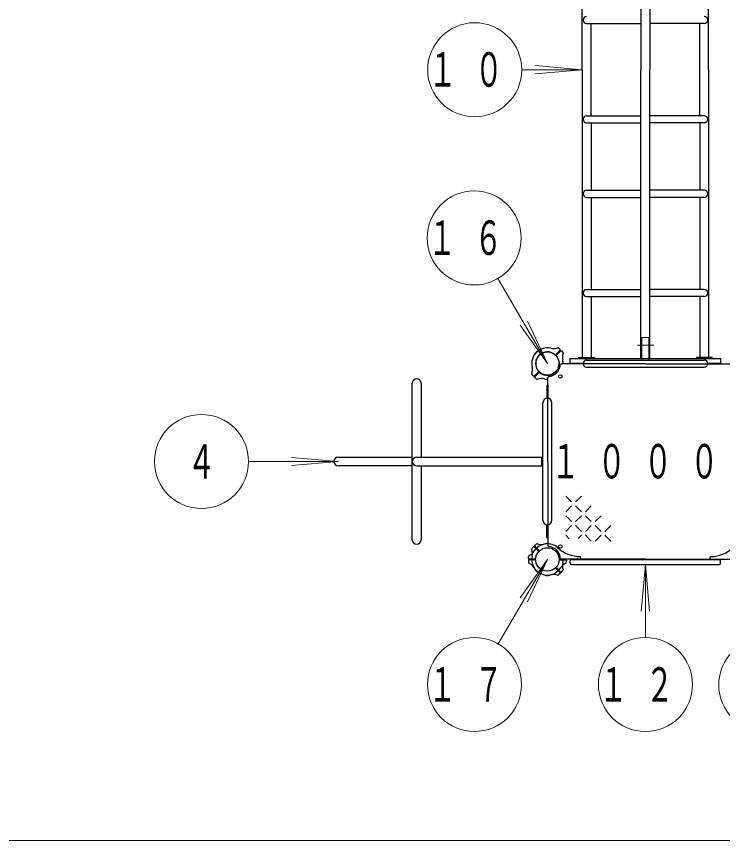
# Model space of a CAD drawing. Units: millimetres on the paper, scale 1:60. Extents: x -385 to 0, y -594 to 267.
# Drawn here: x -285.6 to -240.6, y 112 to 164.6 of the extents above; entities that cross this region are included whole.
import ezdxf
from ezdxf.enums import TextEntityAlignment as Align

# ---------------------------------------------------------------- set-up
doc = ezdxf.new("R2010")
doc.units = ezdxf.units.MM
doc.linetypes.add('USER1', pattern=[4.5, 2.5, -2])
doc.linetypes.add('USER2', pattern=[6, 3, -1, 1, -1])
doc.layers.add('LY_1', color=7, linetype='Continuous', lineweight=25)
doc.styles.add('ＭＳ ゴシック', font='')
doc.styles.get('ＭＳ ゴシック').set_extended_font_data('MS Gothic')

msp = doc.modelspace()

# ---------------------------------------------------------------- linework, layer by layer
at = {"layer": 'LY_1'}
for p, q in [((-249.51, 161.182), (-249.51, 179.54)), ((-245.76, 179.599), (-245.76, 161.182)), ((-245.193, 179.599), (-245.193, 161.182)), ((-241.443, 161.182), (-241.443, 179.54)), ((-249.226, 164.127), (-245.76, 164.127)), ((-248.943, 158.247), (-248.943, 164.127)), ((-241.726, 164.127), (-245.193, 164.127)), ((-242.01, 158.247), (-242.01, 164.127)), ((-249.51, 161.182), (-249.51, 142.824)), ((-245.76, 142.765), (-245.76, 161.182)), ((-245.193, 142.765), (-245.193, 161.182)), ((-241.443, 161.182), (-241.443, 142.824)), ((-249.226, 158.247), (-245.76, 158.247)), ((-249.226, 157.793), (-245.76, 157.793)), ((-248.943, 157.793), (-248.943, 153.492)), ((-241.726, 158.247), (-245.193, 158.247)), ((-241.726, 157.793), (-245.193, 157.793)), ((-242.01, 157.793), (-242.01, 153.492)), ((-249.226, 153.492), (-245.76, 153.492)), ((-249.226, 153.039), (-245.76, 153.039)), ((-248.943, 153.039), (-248.943, 147.159)), ((-241.726, 153.492), (-245.193, 153.492)), ((-241.726, 153.039), (-245.193, 153.039)), ((-242.01, 153.039), (-242.01, 147.159)), ((-249.226, 147.159), (-245.76, 147.159)), ((-241.726, 147.159), (-245.193, 147.159)), ((-249.226, 146.705), (-245.76, 146.705)), ((-248.943, 146.705), (-248.943, 142.824)), ((-241.726, 146.705), (-245.193, 146.705)), ((-242.01, 146.705), (-242.01, 142.824)), ((-252.306, 143.247), (-252.307, 143.249)), ((-251.192, 143.002), (-250.914, 143.28)), ((-251.156, 142.967), (-250.879, 143.244)), ((-250.915, 143.328), (-251.011, 143.417)), ((-250.831, 143.243), (-250.741, 143.147)), ((-252.541, 143.011), (-252.543, 143.013)), ((-250.268, 142.749), (-240.685, 142.749)), ((-250.268, 142.432), (-250.268, 142.749)), ((-248.943, 142.765), (-249.51, 142.765)), ((-249.226, 142.659), (-241.726, 142.659)), ((-245.76, 142.765), (-245.193, 142.765)), ((-240.685, 142.749), (-240.685, 142.432)), ((-245.476, 142.407), (-250.816, 142.407)), ((-249.453, 142.432), (-250.268, 142.432)), ((-249.226, 142.205), (-241.726, 142.205)), ((-245.476, 142.407), (-240.007, 142.407)), ((-240.685, 142.432), (-241.5, 142.432)), ((-252.622, 141.62), (-252.705, 141.709)), ((-252.296, 141.897), (-252.574, 141.62)), ((-252.261, 141.862), (-252.539, 141.584)), ((-252.538, 141.536), (-252.449, 141.454)), ((-251.701, 136.182), (-251.701, 141.522)), ((-260.343, 136.182), (-260.343, 141.182)), ((-259.776, 141.182), (-259.776, 136.465)), ((-251.753, 141.022), (-251.7, 141.022)), ((-251.753, 141.022), (-251.753, 140.214)), ((-251.7, 141.022), (-251.7, 140.214)), ((-252.01, 132.432), (-252.01, 139.932)), ((-251.443, 132.432), (-251.443, 139.932)), ((-265.06, 136.465), (-260.343, 136.465)), ((-260.06, 136.465), (-252.093, 136.465)), ((-252.093, 135.899), (-252.093, 136.465)), ((-252.093, 136.409), (-252.01, 136.409)), ((-260.343, 135.899), (-265.06, 135.899)), ((-260.343, 131.182), (-260.343, 136.182)), ((-260.06, 135.899), (-252.093, 135.899)), ((-259.776, 135.899), (-259.776, 131.182)), ((-252.093, 135.955), (-252.01, 135.955)), ((-251.701, 136.182), (-251.701, 130.842)), ((-251.753, 131.342), (-251.753, 132.15)), ((-251.7, 131.342), (-251.7, 132.15)), ((-251.753, 131.342), (-251.7, 131.342)), ((-252.622, 130.743), (-252.705, 130.655)), ((-252.296, 130.467), (-252.574, 130.744)), ((-252.261, 130.502), (-252.539, 130.78)), ((-252.538, 130.828), (-252.449, 130.91)), ((-252.933, 129.991), (-252.929, 130.113)), ((-252.507, 129.957), (-252.9, 129.957)), ((-252.507, 129.907), (-252.9, 129.907)), ((-245.476, 129.957), (-250.945, 129.957)), ((-250.945, 129.907), (-250.552, 129.907)), ((-250.185, 129.932), (-240.768, 129.932)), ((-249.602, 129.992), (-249.607, 130.079)), ((-245.476, 129.957), (-240.007, 129.957)), ((-241.35, 129.992), (-241.346, 130.079)), ((-252.933, 129.872), (-252.929, 129.741)), ((-251.192, 129.362), (-250.914, 129.084)), ((-251.156, 129.397), (-250.879, 129.12)), ((-250.519, 129.872), (-250.523, 129.751)), ((-250.268, 129.699), (-250.268, 129.849)), ((-250.185, 129.615), (-240.768, 129.615)), ((-240.685, 129.699), (-240.685, 129.849)), ((-252.541, 129.353), (-252.543, 129.351)), ((-252.306, 129.117), (-252.307, 129.115)), ((-251.893, 128.946), (-251.893, 128.943)), ((-251.56, 128.946), (-251.56, 128.943)), ((-250.915, 129.036), (-251.011, 128.947)), ((-250.831, 129.12), (-250.741, 129.216))]:
    msp.add_line(p, q, dxfattribs=at)
at = {"layer": 'LY_1', "lineweight": 13}
for p, q in [((-249.51, 161.182), (-252.498, 161.443)), ((-253.362, 161.182), (-249.51, 161.182)), ((-249.51, 161.182), (-252.498, 160.92)), ((-254.885, 147.854), (-251.726, 142.432)), ((-251.726, 142.432), (-253.005, 145.146)), ((-251.726, 142.432), (-253.457, 144.882)), ((-265.06, 136.182), (-268.048, 136.443)), ((-270.79, 136.182), (-265.06, 136.182)), ((-265.06, 136.182), (-268.048, 135.92)), ((-250.183, 133.6), (-250.558, 133.975)), ((-249.558, 133.975), (-249.933, 133.6)), ((-250.183, 133.35), (-250.558, 132.975)), ((-249.558, 132.975), (-249.933, 133.35)), ((-248.933, 133.35), (-249.308, 132.975)), ((-250.183, 132.35), (-250.558, 132.725)), ((-249.558, 132.725), (-249.933, 132.35)), ((-248.933, 132.35), (-249.308, 132.725)), ((-248.308, 132.725), (-248.683, 132.35)), ((-250.183, 132.1), (-250.558, 131.725)), ((-249.558, 131.725), (-249.933, 132.1)), ((-248.933, 132.1), (-249.308, 131.725)), ((-248.308, 131.725), (-248.683, 132.1)), ((-247.683, 132.1), (-248.058, 131.725)), ((-250.335, 131.253), (-250.558, 131.475)), ((-249.558, 131.475), (-249.757, 131.276)), ((-248.933, 131.1), (-249.308, 131.475)), ((-248.308, 131.475), (-248.683, 131.1)), ((-247.683, 131.1), (-248.058, 131.475)), ((-254.866, 124.546), (-251.726, 129.932)), ((-251.726, 129.932), (-253.457, 127.482)), ((-251.726, 129.932), (-253.005, 127.218)), ((-245.476, 129.615), (-245.738, 126.627)), ((-245.476, 129.615), (-245.215, 126.627)), ((-245.476, 124.954), (-245.476, 129.615)), ((-177.444, 111.996), (-371.946, 111.996))]:
    msp.add_line(p, q, dxfattribs=at)
at = {"layer": 'LY_1', "linetype": 'USER1', "lineweight": 13}
for p, q in [((-245.703, 142.659), (-245.703, 144.099)), ((-245.703, 144.099), (-245.25, 144.099)), ((-245.25, 142.659), (-245.25, 144.099))]:
    msp.add_line(p, q, dxfattribs=at)
at = {"layer": 'LY_1', "linetype": 'USER2', "lineweight": 13}
msp.add_line((-244.943, 143.599), (-245.991, 143.599), dxfattribs=at)
at = {"layer": 'LY_1'}
for points in [[(-249.726, 142.749), (-249.726, 142.824), (-248.726, 142.824), (-248.726, 142.749)], [(-241.226, 142.749), (-241.226, 142.824), (-242.226, 142.824), (-242.226, 142.749)], [(-241.226, 142.749), (-241.226, 142.824), (-242.226, 142.824), (-242.226, 142.749)]]:
    msp.add_lwpolyline(points, close=True, dxfattribs=at)
at = {"layer": 'LY_1', "lineweight": 13}
for centre in [(-256.362, 161.182), (-256.396, 150.446), (-273.79, 136.182), (-256.377, 121.954), (-245.476, 121.954), (-237.801, 121.927)]:
    msp.add_circle(centre, 3, dxfattribs=at)
at = {"layer": 'LY_1'}
for centre, radius in [((-251.726, 142.432), 0.743), ((-250.901, 141.607), 0.108), ((-251.726, 129.932), 0.75), ((-250.901, 130.757), 0.108)]:
    msp.add_circle(centre, radius, dxfattribs=at)
for centre, radius, start, end in [((-249.226, 164.353), 0.227, 90, 270), ((-241.726, 164.353), 0.227, 270, 90), ((-249.226, 158.02), 0.227, 90, 270), ((-241.726, 158.02), 0.227, 270, 90), ((-249.226, 153.265), 0.227, 90, 270), ((-241.726, 153.265), 0.227, 270, 90), ((-249.226, 146.932), 0.227, 90, 270), ((-241.726, 146.932), 0.227, 270, 90), ((-251.726, 142.432), 1, 135, 192.2728), ((-252.531, 143.025), 0.0167, 143.6269, 225), ((-251.726, 142.432), 1.017, 135, 143.6269), ((-251.726, 142.432), 1.017, 126.3731, 135), ((-251.726, 142.432), 1, 77.7272, 135), ((-252.319, 143.237), 0.0167, 45, 126.3731), ((-251.726, 142.432), 0.75, 49.2707, 135), ((-251.337, 144.223), 0.833, 257.7272, 287.5412), ((-251.06, 143.349), 0.0833, 47, 107.5412), ((-250.937, 143.303), 0.0333, 315, 47), ((-250.855, 143.221), 0.0333, 43, 135), ((-249.935, 142.822), 0.833, 162.4588, 192.2728), ((-250.809, 143.098), 0.0833, 342.4588, 43), ((-251.726, 142.432), 0.75, 135, 220.7293), ((-251.215, 143.025), 0.0333, 229.2707, 315), ((-251.726, 142.432), 0.75, 315, 40.7293), ((-251.133, 142.943), 0.0333, 135, 220.7293), ((-251.726, 142.432), 1, 358.5675, 12.2728), ((-249.226, 142.432), 0.227, 90, 270), ((-241.726, 142.432), 0.227, 270, 90), ((-253.518, 142.042), 0.833, 342.4588, 12.2728), ((-251.726, 142.432), 0.833, 276.7872, 353.2128), ((-250.816, 142.324), 0.0833, 90, 173.2128), ((-260.06, 141.182), 0.283, 0, 180), ((-252.644, 141.766), 0.0833, 162.4588, 223), ((-252.597, 141.643), 0.0333, 223, 315), ((-252.515, 141.561), 0.0333, 135, 227), ((-252.392, 141.514), 0.0833, 227, 287.5412), ((-252.116, 140.64), 0.833, 77.7272, 107.5412), ((-252.32, 141.921), 0.0333, 315, 40.7293), ((-252.237, 141.838), 0.0333, 49.2707, 135), ((-251.726, 142.432), 0.75, 229.2707, 315), ((-251.726, 142.432), 1, 257.7272, 271.4325), ((-251.618, 141.522), 0.0833, 96.7872, 180), ((-251.726, 139.932), 0.283, 0, 180), ((-265.06, 136.182), 0.283, 90, 270), ((-260.06, 136.182), 0.283, 90, 270), ((-251.726, 132.432), 0.283, 180, 0), ((-260.06, 131.182), 0.283, 180, 0), ((-253.269, 130.923), 0.833, 297.4588, 327.2728), ((-252.644, 130.598), 0.0833, 137, 197.5412), ((-253.518, 130.322), 0.833, 347.7272, 17.5412), ((-252.597, 130.721), 0.0333, 45, 137), ((-251.726, 129.932), 1, 47.7828, 147.2728), ((-252.515, 130.803), 0.0333, 133, 225), ((-252.392, 130.849), 0.0833, 72.4588, 133), ((-252.116, 131.723), 0.833, 252.4588, 282.2728), ((-252.32, 130.443), 0.0333, 319.2707, 45), ((-252.237, 130.525), 0.0333, 225, 310.7293), ((-251.618, 130.842), 0.0833, 180, 263.2128), ((-251.726, 129.932), 0.833, 6.7872, 83.2128), ((-249.598, 132.277), 2.167, 227.7828, 268.9158), ((-241.354, 132.277), 2.167, 271.0842, 312.2172), ((-252.9, 129.99), 0.0333, 178, 270), ((-252.9, 129.874), 0.0333, 90, 182), ((-252.846, 130.11), 0.0833, 117.4588, 178), ((-251.726, 129.932), 1, 167.7272, 327.2728), ((-252.507, 129.99), 0.0333, 270, 355.7293), ((-252.507, 129.874), 0.0333, 4.2707, 90), ((-250.945, 129.99), 0.0333, 184.2707, 270), ((-250.945, 129.874), 0.0333, 90, 175.7293), ((-250.816, 130.04), 0.0833, 186.7872, 270), ((-251.726, 129.932), 1, 347.7272, 1.4325), ((-250.552, 129.874), 0.0333, 358, 90), ((-250.185, 129.849), 0.0833, 90, 180), ((-249.64, 130.078), 0.0333, 3, 88.9159), ((-249.635, 129.99), 0.0333, 270, 3), ((-241.317, 129.99), 0.0333, 177, 270), ((-241.312, 130.078), 0.0333, 91.0841, 177), ((-240.768, 129.849), 0.0833, 0, 90), ((-252.846, 129.754), 0.0833, 182, 242.5412), ((-253.269, 128.941), 0.833, 32.7272, 62.5412), ((-251.215, 129.338), 0.0333, 45, 130.7293), ((-251.133, 129.421), 0.0333, 139.2707, 225), ((-250.184, 128.941), 0.833, 117.4588, 147.2728), ((-249.935, 129.542), 0.833, 167.7272, 197.5412), ((-250.607, 129.754), 0.0833, 297.4588, 358), ((-250.185, 129.699), 0.0833, 180, 270), ((-240.768, 129.699), 0.0833, 270, 0), ((-252.531, 129.339), 0.0167, 135, 216.3731), ((-251.726, 129.932), 1.017, 216.3731, 225), ((-251.726, 129.932), 1.017, 225, 233.6269), ((-252.319, 129.127), 0.0167, 233.6269, 315), ((-251.876, 128.943), 0.0167, 180, 261.3731), ((-251.726, 129.932), 1.017, 261.3731, 270), ((-251.726, 129.932), 1.017, 270, 278.6269), ((-251.576, 128.943), 0.0167, 278.6269, 0), ((-251.337, 128.14), 0.833, 72.4588, 102.2728), ((-251.06, 129.014), 0.0833, 252.4588, 313), ((-250.937, 129.061), 0.0333, 313, 45), ((-250.855, 129.143), 0.0333, 225, 317), ((-250.809, 129.266), 0.0833, 317, 17.5412)]:
    msp.add_arc(centre, radius, start, end, dxfattribs=at)

# ---------------------------------------------------------------- texts
at = {"layer": 'LY_1', "style": 'ＭＳ ゴシック', "width": 0.6}
msp.add_text('４', height=2.199, dxfattribs=at).set_placement((-273.79, 136.182), align=Align.MIDDLE_CENTER)
at = {"layer": 'LY_1', "char_height": 2.199, "style": 'ＭＳ ゴシック'}
for s, insert, attachment_point in [('\\T1.64;\\W0.6;１０', (-256.362, 161.182), 5), ('\\T1.64;\\W0.6;１６', (-256.396, 150.446), 5), ('\\T1.64;\\W0.6;１０００', (-251.476, 136.182), 4), ('\\T1.64;\\W0.6;１７', (-256.377, 121.954), 5), ('\\T1.64;\\W0.6;１２', (-245.476, 121.954), 5)]:
    msp.add_mtext(s, dxfattribs=dict(at, insert=insert, attachment_point=attachment_point))

doc.saveas('drawing.dxf')
